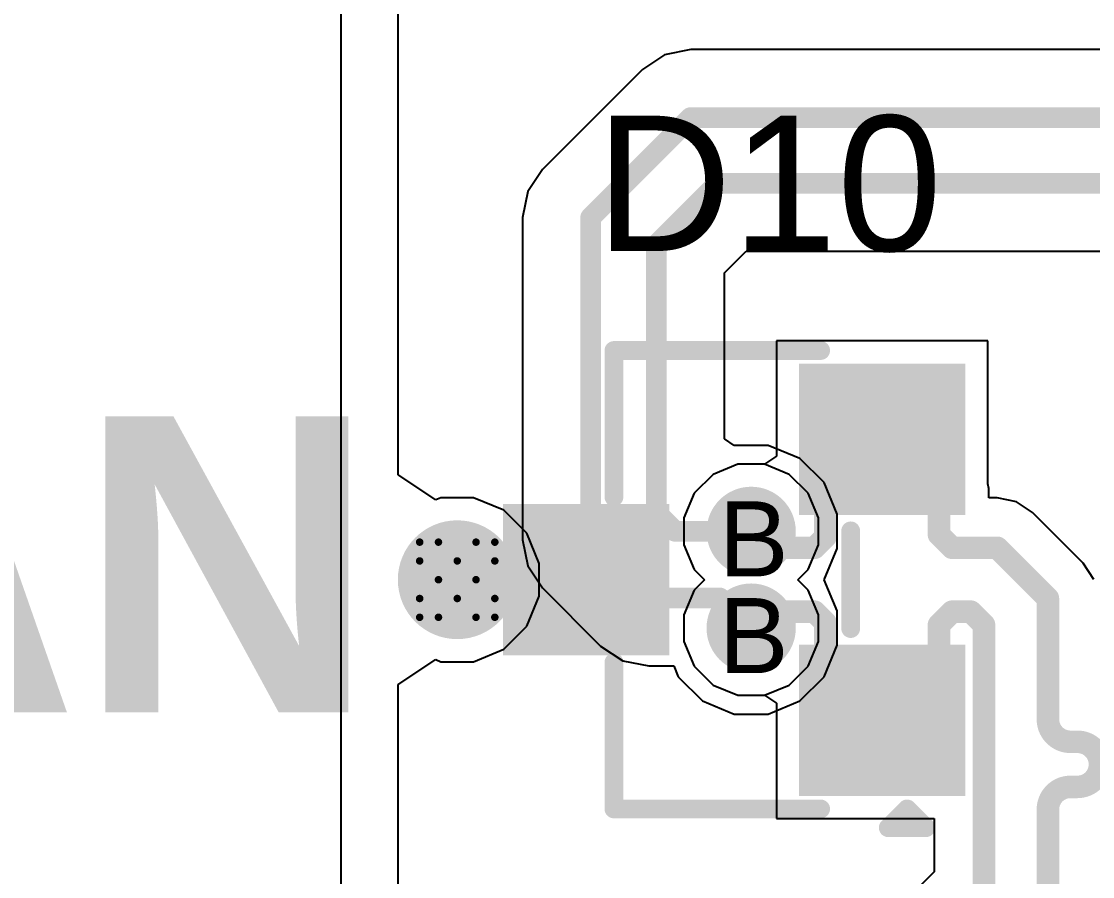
# Model space of a CAD drawing. Header units: inches. Extents: x 0 to 5379, y 0 to 5429.
# Drawn here: x 283.21 to 290.45, y 18.39 to 24.17 of the extents above; entities that cross this region are included whole.
import ezdxf

# ---------------------------------------------------------------- set-up
doc = ezdxf.new("R2010")
doc.units = ezdxf.units.IN
for name, color, linetype in [('Bottom Layer', 5, 'Continuous'), ('Bottom Solder', 6, 'Continuous'), ('Drill Drawing', 1, 'Continuous'), ('GND01', 16, 'Continuous'), ('GND02', 76, 'Continuous'), ('PWR', 156, 'Continuous'), ('SIG 01', 90, 'Continuous'), ('Top Layer', 1, 'Continuous'), ('Top Overlay', 2, 'Continuous'), ('Top Paste', 8, 'Continuous'), ('Top Solder', 216, 'Continuous'), ('Via Holes', 16, 'Continuous')]:
    doc.layers.add(name, color=color, linetype=linetype)
doc.styles.add('Arial', font='', dxfattribs={"height": 0.2})
doc.styles.add('Arial_Bold', font='', dxfattribs={"height": 0.2})
doc.styles.get('Arial').set_extended_font_data('Arial')
doc.styles.get('Arial_Bold').set_extended_font_data('Arial', bold=True)

# ---------------------------------------------------------------- blocks, each defined once
blk = doc.blocks.new('SOT_23_920')
at = {"layer": 'Top Layer'}
for points in [[(-0.41, 1.46), (0.41, 1.46), (0.41, 0.54), (-0.41, 0.54)], [(-1.36, -0.54), (-0.54, -0.54), (-0.54, -1.46), (-1.36, -1.46)], [(0.54, -0.54), (1.36, -0.54), (1.36, -1.46), (0.54, -1.46)]]:
    blk.add_hatch(color=1, dxfattribs=at).paths.add_polyline_path(points)
at = {"layer": 'Top Paste'}
for points in [[(-0.41, 1.46), (0.41, 1.46), (0.41, 0.54), (-0.41, 0.54)], [(-1.36, -0.54), (-0.54, -0.54), (-0.54, -1.46), (-1.36, -1.46)], [(0.54, -0.54), (1.36, -0.54), (1.36, -1.46), (0.54, -1.46)]]:
    blk.add_hatch(color=8, dxfattribs=at).paths.add_polyline_path(points)
at = {"layer": 'Top Solder'}
for points in [[(-0.5116, 1.5616), (0.5116, 1.5616), (0.5116, 0.4384), (-0.5116, 0.4384)], [(-1.4616, -0.4384), (-0.4384, -0.4384), (-0.4384, -1.5616), (-1.4616, -1.5616)], [(0.4384, -0.4384), (1.4616, -0.4384), (1.4616, -1.5616), (0.4384, -1.5616)]]:
    blk.add_hatch(color=216, dxfattribs=at).paths.add_polyline_path(points)
at = {"layer": 'Top Overlay'}
for points in [[(-1.5494, 0.8128, 0.127, 0.127, 0), (-1.5494, -0.5842, 0.127, 0.127, 0)], [(-1.5494, 0.8128, 0.127, 0.127, 0), (-0.5588, 0.8128, 0.127, 0.127, 0)], [(0.5588, 0.8128, 0.127, 0.127, 0), (1.5494, 0.8128, 0.127, 0.127, 0)], [(1.5494, 0.8128, 0.127, 0.127, 0), (1.5494, -0.5842, 0.127, 0.127, 0)], [(-0.3302, -0.7874, 0.127, 0.127, 0), (0.3302, -0.7874, 0.127, 0.127, 0)], [(-1.6764, -1.0414, 0.127, 0.127, 0), (-1.5494, -1.1684, 0.127, 0.127, 0)], [(-1.6764, -1.0414, 0.127, 0.127, 0), (-1.6764, -1.2954, 0.127, 0.127, 0)], [(-1.5494, -1.1684, 0.127, 0.127, 0), (-1.6764, -1.2954, 0.127, 0.127, 0)]]:
    blk.add_lwpolyline(points, format="xyseb", dxfattribs=at)
for points in [[(-1.5812, 0.8128, 0.0635, 0.0635, 1), (-1.5176, 0.8128, 0.0635, 0.0635, 1)], [(-1.5812, 0.8128, 0.0635, 0.0635, 1), (-1.5176, 0.8128, 0.0635, 0.0635, 1)], [(-0.5905, 0.8128, 0.0635, 0.0635, 1), (-0.5271, 0.8128, 0.0635, 0.0635, 1)], [(0.5271, 0.8128, 0.0635, 0.0635, 1), (0.5905, 0.8128, 0.0635, 0.0635, 1)], [(1.5176, 0.8128, 0.0635, 0.0635, 1), (1.5812, 0.8128, 0.0635, 0.0635, 1)], [(1.5176, 0.8128, 0.0635, 0.0635, 1), (1.5812, 0.8128, 0.0635, 0.0635, 1)], [(-1.5812, -0.5842, 0.0635, 0.0635, 1), (-1.5176, -0.5842, 0.0635, 0.0635, 1)], [(1.5176, -0.5842, 0.0635, 0.0635, 1), (1.5812, -0.5842, 0.0635, 0.0635, 1)], [(-0.3619, -0.7874, 0.0635, 0.0635, 1), (-0.2984, -0.7874, 0.0635, 0.0635, 1)], [(0.2984, -0.7874, 0.0635, 0.0635, 1), (0.3619, -0.7874, 0.0635, 0.0635, 1)], [(-1.7082, -1.0414, 0.0635, 0.0635, 1), (-1.6446, -1.0414, 0.0635, 0.0635, 1)], [(-1.7082, -1.0414, 0.0635, 0.0635, 1), (-1.6446, -1.0414, 0.0635, 0.0635, 1)], [(-1.5812, -1.1684, 0.0635, 0.0635, 1), (-1.5176, -1.1684, 0.0635, 0.0635, 1)], [(-1.5812, -1.1684, 0.0635, 0.0635, 1), (-1.5176, -1.1684, 0.0635, 0.0635, 1)], [(-1.7082, -1.2954, 0.0635, 0.0635, 1), (-1.6446, -1.2954, 0.0635, 0.0635, 1)], [(-1.7082, -1.2954, 0.0635, 0.0635, 1), (-1.6446, -1.2954, 0.0635, 0.0635, 1)]]:
    blk.add_lwpolyline(points, format="xyseb", close=True, dxfattribs=at)

msp = doc.modelspace()

# ---------------------------------------------------------------- hatches: boundary and pattern name
at = {"layer": 'Bottom Layer'}
h = msp.add_hatch(color=5, dxfattribs=at)
edge = h.paths.add_edge_path()
edge.add_arc((288.1429, 20.7232), 0.2, 0, 360)
h = msp.add_hatch(color=5, dxfattribs=at)
edge = h.paths.add_edge_path()
edge.add_arc((286.1564, 20.3962), 0.3, 0, 360)
h = msp.add_hatch(color=5, dxfattribs=at)
edge = h.paths.add_edge_path()
edge.add_arc((288.1429, 20.0692), 0.2, 0, 360)
at = {"layer": 'Bottom Solder'}
h = msp.add_hatch(color=6, dxfattribs=at)
edge = h.paths.add_edge_path()
edge.add_arc((288.1429, 20.7232), 0.3016, 0, 360)
h = msp.add_hatch(color=6, dxfattribs=at)
edge = h.paths.add_edge_path()
edge.add_arc((286.1564, 20.3962), 0.4016, 0, 360)
h = msp.add_hatch(color=6, dxfattribs=at)
edge = h.paths.add_edge_path()
edge.add_arc((288.1429, 20.0692), 0.3016, 0, 360)
at = {"layer": 'GND01'}
h = msp.add_hatch(color=16, dxfattribs=at)
edge = h.paths.add_edge_path()
edge.add_arc((288.1429, 20.7232), 0.2, 0, 360)
h = msp.add_hatch(color=16, dxfattribs=at)
edge = h.paths.add_edge_path()
edge.add_arc((286.1564, 20.3962), 0.3, 0, 360)
h = msp.add_hatch(color=16, dxfattribs=at)
edge = h.paths.add_edge_path()
edge.add_arc((288.1429, 20.0692), 0.2, 0, 360)
at = {"layer": 'GND02'}
h = msp.add_hatch(color=76, dxfattribs=at)
edge = h.paths.add_edge_path()
edge.add_arc((288.1429, 20.7232), 0.2, 0, 360)
h = msp.add_hatch(color=76, dxfattribs=at)
edge = h.paths.add_edge_path()
edge.add_arc((286.1564, 20.3962), 0.3, 0, 360)
h = msp.add_hatch(color=76, dxfattribs=at)
edge = h.paths.add_edge_path()
edge.add_arc((288.1429, 20.0692), 0.2, 0, 360)
at = {"layer": 'PWR'}
h = msp.add_hatch(color=156, dxfattribs=at)
edge = h.paths.add_edge_path()
edge.add_arc((288.1429, 20.7232), 0.2, 0, 360)
h = msp.add_hatch(color=156, dxfattribs=at)
edge = h.paths.add_edge_path()
edge.add_arc((286.1564, 20.3962), 0.3, 0, 360)
h = msp.add_hatch(color=156, dxfattribs=at)
edge = h.paths.add_edge_path()
edge.add_arc((288.1429, 20.0692), 0.2, 0, 360)
at = {"layer": 'SIG 01'}
h = msp.add_hatch(color=90, dxfattribs=at)
edge = h.paths.add_edge_path()
edge.add_arc((288.1429, 20.7232), 0.2, 0, 360)
h = msp.add_hatch(color=90, dxfattribs=at)
edge = h.paths.add_edge_path()
edge.add_arc((286.1564, 20.3962), 0.3, 0, 360)
h = msp.add_hatch(color=90, dxfattribs=at)
edge = h.paths.add_edge_path()
edge.add_arc((288.1429, 20.0692), 0.2, 0, 360)
at = {"layer": 'Top Layer'}
h = msp.add_hatch(color=1, dxfattribs=at)
edge = h.paths.add_edge_path()
edge.add_arc((288.1429, 20.7232), 0.2, 0, 360)
h = msp.add_hatch(color=1, dxfattribs=at)
edge = h.paths.add_edge_path()
edge.add_arc((286.1564, 20.3962), 0.3, 0, 360)
h = msp.add_hatch(color=1, dxfattribs=at)
edge = h.paths.add_edge_path()
edge.add_arc((288.1429, 20.0692), 0.2, 0, 360)
at = {"layer": 'Top Solder'}
h = msp.add_hatch(color=216, dxfattribs=at)
edge = h.paths.add_edge_path()
edge.add_arc((288.1429, 20.7232), 0.3016, 0, 360)
h = msp.add_hatch(color=216, dxfattribs=at)
edge = h.paths.add_edge_path()
edge.add_arc((286.1564, 20.3962), 0.4016, 0, 360)
h = msp.add_hatch(color=216, dxfattribs=at)
edge = h.paths.add_edge_path()
edge.add_arc((288.1429, 20.0692), 0.3016, 0, 360)
at = {"layer": 'Via Holes'}
h = msp.add_hatch(color=7, dxfattribs=at)
edge = h.paths.add_edge_path()
edge.add_arc((288.1429, 20.7232), 0.1, 0, 360)
h = msp.add_hatch(color=7, dxfattribs=at)
edge = h.paths.add_edge_path()
edge.add_arc((286.1564, 20.3962), 0.15, 0, 360)
h = msp.add_hatch(color=7, dxfattribs=at)
edge = h.paths.add_edge_path()
edge.add_arc((288.1429, 20.0692), 0.1, 0, 360)

# ---------------------------------------------------------------- linework, layer by layer
at = {"layer": 'Bottom Layer'}
for p, q in [((288.0526, 21.1772), (287.8857, 21.1081)), ((288.2332, 21.1772), (288.0526, 21.1772)), ((288.4001, 21.1081), (288.2332, 21.1772)), ((287.8857, 21.1081), (287.758, 20.9804)), ((288.5278, 20.9804), (288.4001, 21.1081)), ((287.758, 20.9804), (287.6889, 20.8135)), ((288.5969, 20.8135), (288.5278, 20.9804)), ((287.6889, 20.8135), (287.6889, 20.6329)), ((288.5969, 20.6329), (288.5969, 20.8135)), ((287.6889, 20.6329), (287.758, 20.466)), ((288.5278, 20.466), (288.5969, 20.6329)), ((287.758, 20.466), (287.8278, 20.3962)), ((288.458, 20.3962), (288.5278, 20.466)), ((287.8278, 20.3962), (287.758, 20.3264)), ((288.5278, 20.3264), (288.458, 20.3962)), ((287.758, 20.3264), (287.6889, 20.1595)), ((288.5969, 20.1595), (288.5278, 20.3264)), ((287.6889, 20.1595), (287.6889, 19.9789)), ((288.5969, 19.9789), (288.5969, 20.1595)), ((287.6889, 19.9789), (287.758, 19.812)), ((288.5278, 19.812), (288.5969, 19.9789)), ((287.758, 19.812), (287.8857, 19.6843)), ((288.4001, 19.6843), (288.5278, 19.812)), ((287.8857, 19.6843), (288.0526, 19.6152)), ((288.2332, 19.6152), (288.4001, 19.6843)), ((288.0526, 19.6152), (288.2332, 19.6152))]:
    msp.add_line(p, q, dxfattribs=at)
at = {"layer": 'Drill Drawing'}
for points in [[(285.9024, 20.5232, 0.0508, 0.0508, 0), (285.9024, 20.6502, 0.0508, 0.0508, 0)], [(285.9024, 20.6502, 0.0508, 0.0508, 0), (286.0294, 20.6502, 0.0508, 0.0508, 0)], [(286.0294, 20.6502, 0.0508, 0.0508, 0), (286.1564, 20.5232, 0.0508, 0.0508, 0)], [(286.1564, 20.5232, 0.0508, 0.0508, 0), (286.2834, 20.6502, 0.0508, 0.0508, 0)], [(286.2834, 20.6502, 0.0508, 0.0508, 0), (286.4104, 20.6502, 0.0508, 0.0508, 0)], [(286.4104, 20.5232, 0.0508, 0.0508, 0), (286.4104, 20.6502, 0.0508, 0.0508, 0)], [(285.9024, 20.5232, 0.0508, 0.0508, 0), (286.0294, 20.3962, 0.0508, 0.0508, 0)], [(286.2834, 20.3962, 0.0508, 0.0508, 0), (286.4104, 20.5232, 0.0508, 0.0508, 0)], [(285.9024, 20.2692, 0.0508, 0.0508, 0), (286.0294, 20.3962, 0.0508, 0.0508, 0)], [(286.2834, 20.3962, 0.0508, 0.0508, 0), (286.4104, 20.2692, 0.0508, 0.0508, 0)], [(285.9024, 20.1422, 0.0508, 0.0508, 0), (285.9024, 20.2692, 0.0508, 0.0508, 0)], [(286.0294, 20.1422, 0.0508, 0.0508, 0), (286.1564, 20.2692, 0.0508, 0.0508, 0)], [(286.1564, 20.2692, 0.0508, 0.0508, 0), (286.2834, 20.1422, 0.0508, 0.0508, 0)], [(286.4104, 20.1422, 0.0508, 0.0508, 0), (286.4104, 20.2692, 0.0508, 0.0508, 0)], [(285.9024, 20.1422, 0.0508, 0.0508, 0), (286.0294, 20.1422, 0.0508, 0.0508, 0)], [(286.2834, 20.1422, 0.0508, 0.0508, 0), (286.4104, 20.1422, 0.0508, 0.0508, 0)]]:
    msp.add_lwpolyline(points, format="xyseb", dxfattribs=at)
for points in [[(285.8897, 20.6502, 0.0254, 0.0254, 1), (285.9151, 20.6502, 0.0254, 0.0254, 1)], [(285.8897, 20.6502, 0.0254, 0.0254, 1), (285.9151, 20.6502, 0.0254, 0.0254, 1)], [(286.0167, 20.6502, 0.0254, 0.0254, 1), (286.0421, 20.6502, 0.0254, 0.0254, 1)], [(286.0167, 20.6502, 0.0254, 0.0254, 1), (286.0421, 20.6502, 0.0254, 0.0254, 1)], [(286.2707, 20.6502, 0.0254, 0.0254, 1), (286.2961, 20.6502, 0.0254, 0.0254, 1)], [(286.2707, 20.6502, 0.0254, 0.0254, 1), (286.2961, 20.6502, 0.0254, 0.0254, 1)], [(286.3977, 20.6502, 0.0254, 0.0254, 1), (286.4231, 20.6502, 0.0254, 0.0254, 1)], [(286.3977, 20.6502, 0.0254, 0.0254, 1), (286.4231, 20.6502, 0.0254, 0.0254, 1)], [(285.8897, 20.5232, 0.0254, 0.0254, 1), (285.9151, 20.5232, 0.0254, 0.0254, 1)], [(285.8897, 20.5232, 0.0254, 0.0254, 1), (285.9151, 20.5232, 0.0254, 0.0254, 1)], [(286.1437, 20.5232, 0.0254, 0.0254, 1), (286.1691, 20.5232, 0.0254, 0.0254, 1)], [(286.1437, 20.5232, 0.0254, 0.0254, 1), (286.1691, 20.5232, 0.0254, 0.0254, 1)], [(286.3977, 20.5232, 0.0254, 0.0254, 1), (286.4231, 20.5232, 0.0254, 0.0254, 1)], [(286.3977, 20.5232, 0.0254, 0.0254, 1), (286.4231, 20.5232, 0.0254, 0.0254, 1)], [(286.0167, 20.3962, 0.0254, 0.0254, 1), (286.0421, 20.3962, 0.0254, 0.0254, 1)], [(286.0167, 20.3962, 0.0254, 0.0254, 1), (286.0421, 20.3962, 0.0254, 0.0254, 1)], [(286.2707, 20.3962, 0.0254, 0.0254, 1), (286.2961, 20.3962, 0.0254, 0.0254, 1)], [(286.2707, 20.3962, 0.0254, 0.0254, 1), (286.2961, 20.3962, 0.0254, 0.0254, 1)], [(285.8897, 20.2692, 0.0254, 0.0254, 1), (285.9151, 20.2692, 0.0254, 0.0254, 1)], [(285.8897, 20.2692, 0.0254, 0.0254, 1), (285.9151, 20.2692, 0.0254, 0.0254, 1)], [(286.1437, 20.2692, 0.0254, 0.0254, 1), (286.1691, 20.2692, 0.0254, 0.0254, 1)], [(286.1437, 20.2692, 0.0254, 0.0254, 1), (286.1691, 20.2692, 0.0254, 0.0254, 1)], [(286.3977, 20.2692, 0.0254, 0.0254, 1), (286.4231, 20.2692, 0.0254, 0.0254, 1)], [(286.3977, 20.2692, 0.0254, 0.0254, 1), (286.4231, 20.2692, 0.0254, 0.0254, 1)], [(285.8897, 20.1422, 0.0254, 0.0254, 1), (285.9151, 20.1422, 0.0254, 0.0254, 1)], [(285.8897, 20.1422, 0.0254, 0.0254, 1), (285.9151, 20.1422, 0.0254, 0.0254, 1)], [(286.0167, 20.1422, 0.0254, 0.0254, 1), (286.0421, 20.1422, 0.0254, 0.0254, 1)], [(286.0167, 20.1422, 0.0254, 0.0254, 1), (286.0421, 20.1422, 0.0254, 0.0254, 1)], [(286.2707, 20.1422, 0.0254, 0.0254, 1), (286.2961, 20.1422, 0.0254, 0.0254, 1)], [(286.2707, 20.1422, 0.0254, 0.0254, 1), (286.2961, 20.1422, 0.0254, 0.0254, 1)], [(286.3977, 20.1422, 0.0254, 0.0254, 1), (286.4231, 20.1422, 0.0254, 0.0254, 1)], [(286.3977, 20.1422, 0.0254, 0.0254, 1), (286.4231, 20.1422, 0.0254, 0.0254, 1)]]:
    msp.add_lwpolyline(points, format="xyseb", close=True, dxfattribs=at)
at = {"layer": 'GND01'}
for p, q in [((288.0526, 21.1772), (287.8857, 21.1081)), ((288.2332, 21.1772), (288.0526, 21.1772)), ((288.4001, 21.1081), (288.2332, 21.1772)), ((287.8857, 21.1081), (287.758, 20.9804)), ((288.5278, 20.9804), (288.4001, 21.1081)), ((287.758, 20.9804), (287.6889, 20.8135)), ((288.5969, 20.8135), (288.5278, 20.9804)), ((287.6889, 20.8135), (287.6889, 20.6329)), ((288.5969, 20.6329), (288.5969, 20.8135)), ((287.6889, 20.6329), (287.758, 20.466)), ((288.5278, 20.466), (288.5969, 20.6329)), ((287.758, 20.466), (287.8278, 20.3962)), ((288.458, 20.3962), (288.5278, 20.466)), ((287.8278, 20.3962), (287.758, 20.3264)), ((288.5278, 20.3264), (288.458, 20.3962)), ((287.758, 20.3264), (287.6889, 20.1595)), ((288.5969, 20.1595), (288.5278, 20.3264)), ((287.6889, 20.1595), (287.6889, 19.9789)), ((288.5969, 19.9789), (288.5969, 20.1595)), ((287.6889, 19.9789), (287.758, 19.812)), ((288.5278, 19.812), (288.5969, 19.9789)), ((287.758, 19.812), (287.8857, 19.6843)), ((288.4001, 19.6843), (288.5278, 19.812)), ((287.8857, 19.6843), (288.0526, 19.6152)), ((288.2332, 19.6152), (288.4001, 19.6843)), ((288.0526, 19.6152), (288.2332, 19.6152))]:
    msp.add_line(p, q, dxfattribs=at)
at = {"layer": 'GND02'}
for p, q in [((288.0526, 21.1772), (287.8857, 21.1081)), ((288.2332, 21.1772), (288.0526, 21.1772)), ((288.4001, 21.1081), (288.2332, 21.1772)), ((287.8857, 21.1081), (287.758, 20.9804)), ((288.5278, 20.9804), (288.4001, 21.1081)), ((287.758, 20.9804), (287.6889, 20.8135)), ((288.5969, 20.8135), (288.5278, 20.9804)), ((287.6889, 20.8135), (287.6889, 20.6329)), ((288.5969, 20.6329), (288.5969, 20.8135)), ((287.6889, 20.6329), (287.758, 20.466)), ((288.5278, 20.466), (288.5969, 20.6329)), ((287.758, 20.466), (287.8278, 20.3962)), ((288.458, 20.3962), (288.5278, 20.466)), ((287.8278, 20.3962), (287.758, 20.3264)), ((288.5278, 20.3264), (288.458, 20.3962)), ((287.758, 20.3264), (287.6889, 20.1595)), ((288.5969, 20.1595), (288.5278, 20.3264)), ((287.6889, 20.1595), (287.6889, 19.9789)), ((288.5969, 19.9789), (288.5969, 20.1595)), ((287.6889, 19.9789), (287.758, 19.812)), ((288.5278, 19.812), (288.5969, 19.9789)), ((287.758, 19.812), (287.8857, 19.6843)), ((288.4001, 19.6843), (288.5278, 19.812)), ((287.8857, 19.6843), (288.0526, 19.6152)), ((288.2332, 19.6152), (288.4001, 19.6843)), ((288.0526, 19.6152), (288.2332, 19.6152))]:
    msp.add_line(p, q, dxfattribs=at)
at = {"layer": 'PWR'}
for p, q in [((285.369, 62.738), (285.369, 10.033)), ((285.7575, 21.1055), (285.7575, 62.738)), ((288.0526, 21.1772), (287.8857, 21.1081)), ((288.2332, 21.1772), (288.0526, 21.1772)), ((288.4001, 21.1081), (288.2332, 21.1772)), ((286.0115, 20.9358), (285.7575, 21.1055)), ((287.8857, 21.1081), (287.758, 20.9804)), ((288.5278, 20.9804), (288.4001, 21.1081)), ((286.0462, 20.9502), (286.0115, 20.9358)), ((286.2666, 20.9502), (286.0462, 20.9502)), ((286.4702, 20.8659), (286.2666, 20.9502)), ((287.758, 20.9804), (287.6889, 20.8135)), ((288.5969, 20.8135), (288.5278, 20.9804)), ((286.6261, 20.71), (286.4702, 20.8659)), ((287.6889, 20.8135), (287.6889, 20.6329)), ((288.5969, 20.6329), (288.5969, 20.8135)), ((286.7104, 20.5064), (286.6261, 20.71)), ((287.6889, 20.6329), (287.758, 20.466)), ((288.5278, 20.466), (288.5969, 20.6329)), ((286.7104, 20.286), (286.7104, 20.5064)), ((287.758, 20.466), (287.8278, 20.3962)), ((288.458, 20.3962), (288.5278, 20.466)), ((287.8278, 20.3962), (287.758, 20.3264)), ((288.5278, 20.3264), (288.458, 20.3962)), ((286.6261, 20.0824), (286.7104, 20.286)), ((287.758, 20.3264), (287.6889, 20.1595)), ((288.5969, 20.1595), (288.5278, 20.3264)), ((287.6889, 20.1595), (287.6889, 19.9789)), ((288.5969, 19.9789), (288.5969, 20.1595)), ((286.4702, 19.9265), (286.6261, 20.0824)), ((286.2666, 19.8422), (286.4702, 19.9265)), ((287.6889, 19.9789), (287.758, 19.812)), ((288.5278, 19.812), (288.5969, 19.9789)), ((285.7575, 19.6869), (286.0115, 19.8566)), ((286.0115, 19.8566), (286.0462, 19.8422)), ((286.0462, 19.8422), (286.2666, 19.8422)), ((287.758, 19.812), (287.8857, 19.6843)), ((288.4001, 19.6843), (288.5278, 19.812)), ((285.7575, 15.0692), (285.7575, 19.6869)), ((287.8857, 19.6843), (288.0526, 19.6152)), ((288.2332, 19.6152), (288.4001, 19.6843)), ((288.0526, 19.6152), (288.2332, 19.6152))]:
    msp.add_line(p, q, dxfattribs=at)
at = {"layer": 'SIG 01'}
for p, q in [((287.734, 23.9801), (287.558, 23.9451)), ((299.5804, 23.9801), (287.734, 23.9801)), ((287.558, 23.9451), (287.4089, 23.8454)), ((287.4089, 23.8454), (286.7329, 23.1694)), ((286.7329, 23.1694), (286.6332, 23.0203)), ((286.6332, 23.0203), (286.5983, 22.8444)), ((286.5983, 22.8444), (286.5983, 20.6652)), ((287.9621, 22.4699), (288.1085, 22.6162)), ((288.1085, 22.6162), (299.9549, 22.6162)), ((287.9621, 21.3478), (287.9621, 22.4699)), ((288.0273, 21.3042), (287.9621, 21.3478)), ((288.2585, 21.3042), (288.0273, 21.3042)), ((288.472, 21.2157), (288.2585, 21.3042)), ((288.6354, 21.0523), (288.472, 21.2157)), ((288.7239, 20.8388), (288.6354, 21.0523)), ((288.7239, 20.6076), (288.7239, 20.8388)), ((286.5983, 20.6652), (286.6332, 20.4893)), ((288.6363, 20.3962), (288.7239, 20.6076)), ((286.6332, 20.4893), (286.7329, 20.3402)), ((288.7239, 20.1848), (288.6363, 20.3962)), ((286.7329, 20.3402), (287.1252, 19.9479)), ((288.7239, 19.9536), (288.7239, 20.1848)), ((287.1252, 19.9479), (287.2744, 19.8482)), ((288.6354, 19.7401), (288.7239, 19.9536)), ((287.2744, 19.8482), (287.4503, 19.8132)), ((287.4503, 19.8132), (287.6201, 19.8132)), ((287.6201, 19.8132), (287.6504, 19.7401)), ((287.6504, 19.7401), (287.8138, 19.5767)), ((288.472, 19.5767), (288.6354, 19.7401)), ((287.8138, 19.5767), (288.0273, 19.4882)), ((288.2585, 19.4882), (288.472, 19.5767)), ((288.0273, 19.4882), (288.2585, 19.4882))]:
    msp.add_line(p, q, dxfattribs=at)
for points in [[(287.0579, 22.8444, 0.1397, 0.1397, 0), (287.734, 23.5204, 0.1397, 0.1397, 0)], [(287.734, 23.5204, 0.1397, 0.1397, 0), (299.7708, 23.5204, 0.1397, 0.1397, 0)], [(287.5024, 22.6603, 0.1397, 0.1397, 0), (287.9181, 23.0759, 0.1397, 0.1397, 0)], [(287.9181, 23.0759, 0.1397, 0.1397, 0), (299.9549, 23.0759, 0.1397, 0.1397, 0)], [(287.0579, 20.6652, 0.1397, 0.1397, 0), (287.0579, 22.8444, 0.1397, 0.1397, 0)], [(287.5024, 20.8494, 0.1397, 0.1397, 0), (287.5024, 22.6603, 0.1397, 0.1397, 0)], [(287.5024, 20.8494, 0.1397, 0.1397, 0), (287.6286, 20.7232, 0.1397, 0.1397, 0)], [(287.6286, 20.7232, 0.1397, 0.1397, 0), (288.1429, 20.7232, 0.1397, 0.1397, 0)], [(287.0579, 20.6652, 0.1397, 0.1397, 0), (287.4503, 20.2729, 0.1397, 0.1397, 0)], [(287.4503, 20.2729, 0.1397, 0.1397, 0), (287.9309, 20.2729, 0.1397, 0.1397, 0)], [(287.9309, 20.2729, 0.1397, 0.1397, 0), (288.1346, 20.0692, 0.1397, 0.1397, 0)], [(288.1346, 20.0692, 0.1397, 0.1397, 0), (288.1429, 20.0692, 0.1397, 0.1397, 0)]]:
    msp.add_lwpolyline(points, format="xyseb", dxfattribs=at)
for points in [[(287.699, 23.5204, 0.0698, 0.0698, 1), (287.7689, 23.5204, 0.0698, 0.0698, 1)], [(287.699, 23.5204, 0.0698, 0.0698, 1), (287.7689, 23.5204, 0.0698, 0.0698, 1)], [(287.8831, 23.0759, 0.0698, 0.0698, 1), (287.953, 23.0759, 0.0698, 0.0698, 1)], [(287.8831, 23.0759, 0.0698, 0.0698, 1), (287.953, 23.0759, 0.0698, 0.0698, 1)], [(287.023, 22.8444, 0.0698, 0.0698, 1), (287.0929, 22.8444, 0.0698, 0.0698, 1)], [(287.023, 22.8444, 0.0698, 0.0698, 1), (287.0929, 22.8444, 0.0698, 0.0698, 1)], [(287.4675, 22.6603, 0.0698, 0.0698, 1), (287.5374, 22.6603, 0.0698, 0.0698, 1)], [(287.4675, 22.6603, 0.0698, 0.0698, 1), (287.5374, 22.6603, 0.0698, 0.0698, 1)], [(287.4675, 20.8494, 0.0698, 0.0698, 1), (287.5374, 20.8494, 0.0698, 0.0698, 1)], [(287.4675, 20.8494, 0.0698, 0.0698, 1), (287.5374, 20.8494, 0.0698, 0.0698, 1)], [(287.5937, 20.7232, 0.0698, 0.0698, 1), (287.6635, 20.7232, 0.0698, 0.0698, 1)], [(287.5937, 20.7232, 0.0698, 0.0698, 1), (287.6635, 20.7232, 0.0698, 0.0698, 1)], [(288.108, 20.7232, 0.0698, 0.0698, 1), (288.1778, 20.7232, 0.0698, 0.0698, 1)], [(287.023, 20.6652, 0.0698, 0.0698, 1), (287.0929, 20.6652, 0.0698, 0.0698, 1)], [(287.023, 20.6652, 0.0698, 0.0698, 1), (287.0929, 20.6652, 0.0698, 0.0698, 1)], [(287.4154, 20.2729, 0.0698, 0.0698, 1), (287.4852, 20.2729, 0.0698, 0.0698, 1)], [(287.4154, 20.2729, 0.0698, 0.0698, 1), (287.4852, 20.2729, 0.0698, 0.0698, 1)], [(287.896, 20.2729, 0.0698, 0.0698, 1), (287.9658, 20.2729, 0.0698, 0.0698, 1)], [(287.896, 20.2729, 0.0698, 0.0698, 1), (287.9658, 20.2729, 0.0698, 0.0698, 1)], [(288.0997, 20.0692, 0.0698, 0.0698, 1), (288.1695, 20.0692, 0.0698, 0.0698, 1)], [(288.0997, 20.0692, 0.0698, 0.0698, 1), (288.1695, 20.0692, 0.0698, 0.0698, 1)], [(288.108, 20.0692, 0.0698, 0.0698, 1), (288.1778, 20.0692, 0.0698, 0.0698, 1)]]:
    msp.add_lwpolyline(points, format="xyseb", close=True, dxfattribs=at)
at = {"layer": 'Top Layer'}
for p, q in [((289.7422, 22.0102), (288.3142, 22.0102)), ((288.3142, 22.0102), (288.3142, 21.2313)), ((289.7422, 21.0449), (289.7422, 22.0102)), ((288.3142, 21.2313), (288.2332, 21.1772)), ((288.0526, 21.1772), (287.8857, 21.1081)), ((288.2332, 21.1772), (288.0526, 21.1772)), ((287.8857, 21.1081), (287.758, 20.9804)), ((289.7487, 21.0124), (289.7422, 21.0449)), ((289.7487, 20.9488), (289.7487, 21.0124)), ((287.758, 20.9804), (287.6889, 20.8135)), ((289.8064, 20.9488), (289.7487, 20.9488)), ((289.9352, 20.9231), (289.8064, 20.9488)), ((290.0445, 20.8502), (289.9352, 20.9231)), ((287.6889, 20.8135), (287.6889, 20.6329)), ((290.3867, 20.5079), (290.0445, 20.8502)), ((287.6889, 20.6329), (287.758, 20.466)), ((290.4597, 20.3987), (290.3867, 20.5079)), ((287.758, 20.466), (287.8278, 20.3962)), ((287.8278, 20.3962), (287.758, 20.3264)), ((287.758, 20.3264), (287.6889, 20.1595)), ((287.6889, 20.1595), (287.6889, 19.9789)), ((287.6889, 19.9789), (287.758, 19.812)), ((287.758, 19.812), (287.8857, 19.6843)), ((287.8857, 19.6843), (288.0526, 19.6152)), ((288.0526, 19.6152), (288.2332, 19.6152)), ((288.2332, 19.6152), (288.3142, 19.5611)), ((288.3142, 19.5611), (288.3142, 18.7822)), ((288.3142, 18.7822), (289.3801, 18.7822)), ((289.3801, 18.7822), (289.3801, 18.421)), ((289.3801, 18.421), (288.7045, 17.7454))]:
    msp.add_line(p, q, dxfattribs=at)
for points in [[(288.6444, 21.0124, 0.1524, 0.1524, 0), (288.9782, 21.3462, 0.1524, 0.1524, 0)], [(288.9782, 21.3462, 0.1524, 0.1524, 0), (289.0282, 21.3462, 0.1524, 0.1524, 0)], [(289.0282, 21.3462, 0.1524, 0.1524, 0), (289.0782, 21.3462, 0.1524, 0.1524, 0)], [(289.0782, 21.3462, 0.1524, 0.1524, 0), (289.412, 21.0124, 0.1524, 0.1524, 0)], [(288.6444, 20.685, 0.1524, 0.1524, 0), (288.6444, 21.0124, 0.1524, 0.1524, 0)], [(289.412, 20.7014, 0.1524, 0.1524, 0), (289.412, 21.0124, 0.1524, 0.1524, 0)], [(288.1429, 20.7232, 0.1524, 0.1524, 0), (288.2099, 20.7232, 0.1524, 0.1524, 0)], [(288.2099, 20.7232, 0.1524, 0.1524, 0), (288.321, 20.6121, 0.1524, 0.1524, 0)], [(288.5715, 20.6121, 0.1524, 0.1524, 0), (288.6444, 20.685, 0.1524, 0.1524, 0)], [(289.412, 20.7014, 0.1524, 0.1524, 0), (289.5013, 20.6121, 0.1524, 0.1524, 0)], [(288.321, 20.6121, 0.1524, 0.1524, 0), (288.5715, 20.6121, 0.1524, 0.1524, 0)], [(289.5013, 20.6121, 0.1524, 0.1524, 0), (289.8064, 20.6121, 0.1524, 0.1524, 0)], [(289.8064, 20.6121, 0.1524, 0.1524, 0), (290.1486, 20.2699, 0.1524, 0.1524, 0)], [(286.1564, 20.3962, 0.254, 0.254, 0), (287.0282, 20.3962, 0.254, 0.254, 0)], [(290.1486, 19.529, 0.1524, 0.1524, 0), (290.1486, 20.2699, 0.1524, 0.1524, 0)], [(288.2099, 20.0692, 0.1524, 0.1524, 0), (288.321, 20.1803, 0.1524, 0.1524, 0)], [(288.321, 20.1803, 0.1524, 0.1524, 0), (288.5715, 20.1803, 0.1524, 0.1524, 0)], [(288.5715, 20.1803, 0.1524, 0.1524, 0), (288.6444, 20.1074, 0.1524, 0.1524, 0)], [(289.412, 20.091, 0.1524, 0.1524, 0), (289.5013, 20.1803, 0.1524, 0.1524, 0)], [(289.5013, 20.1803, 0.1524, 0.1524, 0), (289.6275, 20.1803, 0.1524, 0.1524, 0)], [(289.6275, 20.1803, 0.1524, 0.1524, 0), (289.7168, 20.091, 0.1524, 0.1524, 0)], [(288.1429, 20.0692, 0.1524, 0.1524, 0), (288.2099, 20.0692, 0.1524, 0.1524, 0)], [(288.6444, 19.78, 0.1524, 0.1524, 0), (288.6444, 20.1074, 0.1524, 0.1524, 0)], [(289.412, 19.78, 0.1524, 0.1524, 0), (289.412, 20.091, 0.1524, 0.1524, 0)], [(289.7168, 18.2815, 0.1524, 0.1524, 0), (289.7168, 20.091, 0.1524, 0.1524, 0)], [(288.6444, 19.78, 0.1524, 0.1524, 0), (288.9782, 19.4462, 0.1524, 0.1524, 0)], [(289.0782, 19.4462, 0.1524, 0.1524, 0), (289.412, 19.78, 0.1524, 0.1524, 0)], [(290.1486, 19.4528, 0.1524, 0.1524, 0), (290.1486, 19.529, 0.1524, 0.1524, 0)], [(288.9782, 19.4462, 0.1524, 0.1524, 0), (289.0282, 19.4462, 0.1524, 0.1524, 0)], [(289.0282, 19.4462, 0.1524, 0.1524, 0), (289.0782, 19.4462, 0.1524, 0.1524, 0)], [(290.301, 19.3004, 0.1524, 0.1524, -0.414214), (290.1486, 19.4528, 0.1524, 0.1524, 0)], [(290.301, 19.3004, 0.1524, 0.1524, 0), (290.348, 19.3004, 0.1524, 0.1524, 0)], [(290.348, 19.3004, 0.1524, 0.1524, -1), (290.348, 18.9956, 0.1524, 0.1524, 0)], [(290.1486, 18.8432, 0.1524, 0.1524, -0.414214), (290.301, 18.9956, 0.1524, 0.1524, 0)], [(290.301, 18.9956, 0.1524, 0.1524, 0), (290.348, 18.9956, 0.1524, 0.1524, 0)], [(290.1486, 18.5947, 0.1524, 0.1524, 0), (290.1486, 18.8432, 0.1524, 0.1524, 0)], [(290.1486, 18.1027, 0.1524, 0.1524, 0), (290.1486, 18.5947, 0.1524, 0.1524, 0)]]:
    msp.add_lwpolyline(points, format="xyseb", dxfattribs=at)
for points in [[(288.9401, 21.3462, 0.0762, 0.0762, 1), (289.0163, 21.3462, 0.0762, 0.0762, 1)], [(288.9401, 21.3462, 0.0762, 0.0762, 1), (289.0163, 21.3462, 0.0762, 0.0762, 1)], [(288.9901, 21.3462, 0.0762, 0.0762, 1), (289.0663, 21.3462, 0.0762, 0.0762, 1)], [(288.9901, 21.3462, 0.0762, 0.0762, 1), (289.0663, 21.3462, 0.0762, 0.0762, 1)], [(289.0401, 21.3462, 0.0762, 0.0762, 1), (289.1163, 21.3462, 0.0762, 0.0762, 1)], [(289.0401, 21.3462, 0.0762, 0.0762, 1), (289.1163, 21.3462, 0.0762, 0.0762, 1)], [(288.6063, 21.0124, 0.0762, 0.0762, 1), (288.6825, 21.0124, 0.0762, 0.0762, 1)], [(288.6063, 21.0124, 0.0762, 0.0762, 1), (288.6825, 21.0124, 0.0762, 0.0762, 1)], [(289.3739, 21.0124, 0.0762, 0.0762, 1), (289.4501, 21.0124, 0.0762, 0.0762, 1)], [(289.3739, 21.0124, 0.0762, 0.0762, 1), (289.4501, 21.0124, 0.0762, 0.0762, 1)], [(288.1048, 20.7232, 0.0762, 0.0762, 1), (288.181, 20.7232, 0.0762, 0.0762, 1)], [(288.1718, 20.7232, 0.0762, 0.0762, 1), (288.248, 20.7232, 0.0762, 0.0762, 1)], [(288.1718, 20.7232, 0.0762, 0.0762, 1), (288.248, 20.7232, 0.0762, 0.0762, 1)], [(288.6063, 20.685, 0.0762, 0.0762, 1), (288.6825, 20.685, 0.0762, 0.0762, 1)], [(288.6063, 20.685, 0.0762, 0.0762, 1), (288.6825, 20.685, 0.0762, 0.0762, 1)], [(289.3739, 20.7014, 0.0762, 0.0762, 1), (289.4501, 20.7014, 0.0762, 0.0762, 1)], [(289.3739, 20.7014, 0.0762, 0.0762, 1), (289.4501, 20.7014, 0.0762, 0.0762, 1)], [(288.2829, 20.6121, 0.0762, 0.0762, 1), (288.3591, 20.6121, 0.0762, 0.0762, 1)], [(288.2829, 20.6121, 0.0762, 0.0762, 1), (288.3591, 20.6121, 0.0762, 0.0762, 1)], [(288.5334, 20.6121, 0.0762, 0.0762, 1), (288.6096, 20.6121, 0.0762, 0.0762, 1)], [(288.5334, 20.6121, 0.0762, 0.0762, 1), (288.6096, 20.6121, 0.0762, 0.0762, 1)], [(289.4632, 20.6121, 0.0762, 0.0762, 1), (289.5394, 20.6121, 0.0762, 0.0762, 1)], [(289.4632, 20.6121, 0.0762, 0.0762, 1), (289.5394, 20.6121, 0.0762, 0.0762, 1)], [(289.7683, 20.6121, 0.0762, 0.0762, 1), (289.8445, 20.6121, 0.0762, 0.0762, 1)], [(289.7683, 20.6121, 0.0762, 0.0762, 1), (289.8445, 20.6121, 0.0762, 0.0762, 1)], [(286.0929, 20.3962, 0.127, 0.127, 1), (286.2199, 20.3962, 0.127, 0.127, 1)], [(286.9647, 20.3962, 0.127, 0.127, 1), (287.0917, 20.3962, 0.127, 0.127, 1)], [(290.1105, 20.2699, 0.0762, 0.0762, 1), (290.1867, 20.2699, 0.0762, 0.0762, 1)], [(290.1105, 20.2699, 0.0762, 0.0762, 1), (290.1867, 20.2699, 0.0762, 0.0762, 1)], [(288.2829, 20.1803, 0.0762, 0.0762, 1), (288.3591, 20.1803, 0.0762, 0.0762, 1)], [(288.2829, 20.1803, 0.0762, 0.0762, 1), (288.3591, 20.1803, 0.0762, 0.0762, 1)], [(288.5334, 20.1803, 0.0762, 0.0762, 1), (288.6096, 20.1803, 0.0762, 0.0762, 1)], [(288.5334, 20.1803, 0.0762, 0.0762, 1), (288.6096, 20.1803, 0.0762, 0.0762, 1)], [(289.4632, 20.1803, 0.0762, 0.0762, 1), (289.5394, 20.1803, 0.0762, 0.0762, 1)], [(289.4632, 20.1803, 0.0762, 0.0762, 1), (289.5394, 20.1803, 0.0762, 0.0762, 1)], [(289.5894, 20.1803, 0.0762, 0.0762, 1), (289.6656, 20.1803, 0.0762, 0.0762, 1)], [(289.5894, 20.1803, 0.0762, 0.0762, 1), (289.6656, 20.1803, 0.0762, 0.0762, 1)], [(288.1048, 20.0692, 0.0762, 0.0762, 1), (288.181, 20.0692, 0.0762, 0.0762, 1)], [(288.1718, 20.0692, 0.0762, 0.0762, 1), (288.248, 20.0692, 0.0762, 0.0762, 1)], [(288.1718, 20.0692, 0.0762, 0.0762, 1), (288.248, 20.0692, 0.0762, 0.0762, 1)], [(288.6063, 20.1074, 0.0762, 0.0762, 1), (288.6825, 20.1074, 0.0762, 0.0762, 1)], [(288.6063, 20.1074, 0.0762, 0.0762, 1), (288.6825, 20.1074, 0.0762, 0.0762, 1)], [(289.3739, 20.091, 0.0762, 0.0762, 1), (289.4501, 20.091, 0.0762, 0.0762, 1)], [(289.3739, 20.091, 0.0762, 0.0762, 1), (289.4501, 20.091, 0.0762, 0.0762, 1)], [(289.6787, 20.091, 0.0762, 0.0762, 1), (289.7549, 20.091, 0.0762, 0.0762, 1)], [(289.6787, 20.091, 0.0762, 0.0762, 1), (289.7549, 20.091, 0.0762, 0.0762, 1)], [(288.6063, 19.78, 0.0762, 0.0762, 1), (288.6825, 19.78, 0.0762, 0.0762, 1)], [(288.6063, 19.78, 0.0762, 0.0762, 1), (288.6825, 19.78, 0.0762, 0.0762, 1)], [(289.3739, 19.78, 0.0762, 0.0762, 1), (289.4501, 19.78, 0.0762, 0.0762, 1)], [(289.3739, 19.78, 0.0762, 0.0762, 1), (289.4501, 19.78, 0.0762, 0.0762, 1)], [(290.1105, 19.529, 0.0762, 0.0762, 1), (290.1867, 19.529, 0.0762, 0.0762, 1)], [(290.1105, 19.529, 0.0762, 0.0762, 1), (290.1867, 19.529, 0.0762, 0.0762, 1)], [(288.9401, 19.4462, 0.0762, 0.0762, 1), (289.0163, 19.4462, 0.0762, 0.0762, 1)], [(288.9401, 19.4462, 0.0762, 0.0762, 1), (289.0163, 19.4462, 0.0762, 0.0762, 1)], [(288.9901, 19.4462, 0.0762, 0.0762, 1), (289.0663, 19.4462, 0.0762, 0.0762, 1)], [(288.9901, 19.4462, 0.0762, 0.0762, 1), (289.0663, 19.4462, 0.0762, 0.0762, 1)], [(289.0401, 19.4462, 0.0762, 0.0762, 1), (289.1163, 19.4462, 0.0762, 0.0762, 1)], [(289.0401, 19.4462, 0.0762, 0.0762, 1), (289.1163, 19.4462, 0.0762, 0.0762, 1)], [(290.1105, 19.4528, 0.0762, 0.0762, 1), (290.1867, 19.4528, 0.0762, 0.0762, 1)], [(290.1105, 19.4528, 0.0762, 0.0762, 1), (290.1867, 19.4528, 0.0762, 0.0762, 1)], [(290.2629, 19.3004, 0.0762, 0.0762, 1), (290.3391, 19.3004, 0.0762, 0.0762, 1)], [(290.2629, 19.3004, 0.0762, 0.0762, 1), (290.3391, 19.3004, 0.0762, 0.0762, 1)], [(290.3099, 19.3004, 0.0762, 0.0762, 1), (290.3861, 19.3004, 0.0762, 0.0762, 1)], [(290.3099, 19.3004, 0.0762, 0.0762, 1), (290.3861, 19.3004, 0.0762, 0.0762, 1)], [(290.2629, 18.9956, 0.0762, 0.0762, 1), (290.3391, 18.9956, 0.0762, 0.0762, 1)], [(290.2629, 18.9956, 0.0762, 0.0762, 1), (290.3391, 18.9956, 0.0762, 0.0762, 1)], [(290.3099, 18.9956, 0.0762, 0.0762, 1), (290.3861, 18.9956, 0.0762, 0.0762, 1)], [(290.3099, 18.9956, 0.0762, 0.0762, 1), (290.3861, 18.9956, 0.0762, 0.0762, 1)], [(290.1105, 18.8432, 0.0762, 0.0762, 1), (290.1867, 18.8432, 0.0762, 0.0762, 1)], [(290.1105, 18.8432, 0.0762, 0.0762, 1), (290.1867, 18.8432, 0.0762, 0.0762, 1)], [(290.1105, 18.5947, 0.0762, 0.0762, 1), (290.1867, 18.5947, 0.0762, 0.0762, 1)], [(290.1105, 18.5947, 0.0762, 0.0762, 1), (290.1867, 18.5947, 0.0762, 0.0762, 1)]]:
    msp.add_lwpolyline(points, format="xyseb", close=True, dxfattribs=at)

# ---------------------------------------------------------------- block references
at = {"rotation": 90}
msp.add_blockref('SOT_23_920', (288.0282, 20.3962), dxfattribs=at)

# ---------------------------------------------------------------- texts
at = {"layer": 'Drill Drawing', "style": 'Arial'}
for p in [(287.9228, 20.4185), (287.9228, 19.7645)]:
    msp.add_text('B', height=0.508, dxfattribs=at).set_placement(p)
at = {"layer": 'Top Overlay'}
for s, height, style, p in [('D10', 0.9144, 'Arial', (287.0906, 22.6188)), ('CAN', 2, 'Arial_Bold', (279.5566, 19.5006))]:
    msp.add_text(s, height=height, dxfattribs=dict(at, style=style)).set_placement(p)

doc.saveas('drawing.dxf')
